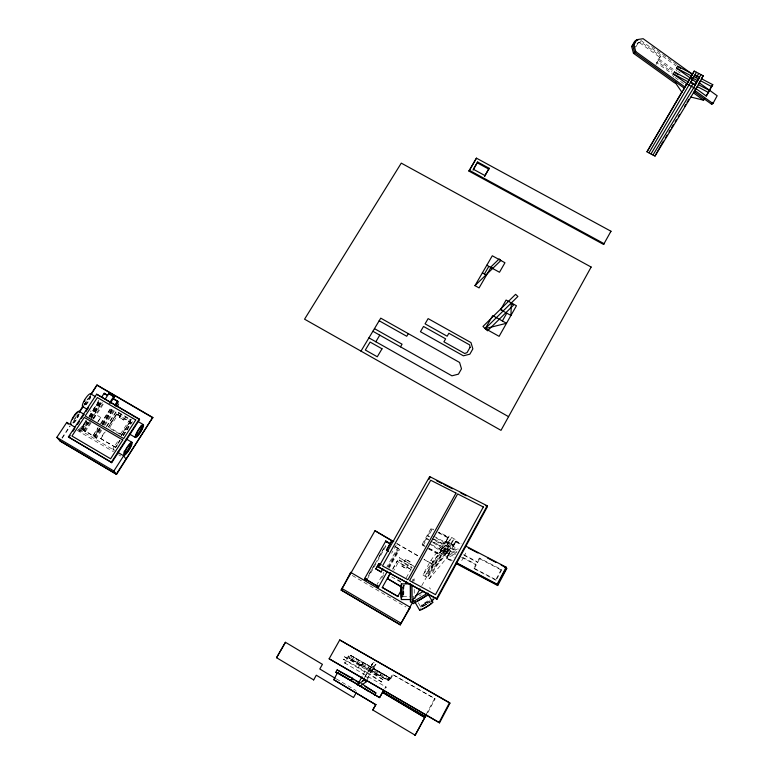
<?xml version="1.0" encoding="UTF-8"?>
<svg xmlns="http://www.w3.org/2000/svg" width="774" height="774" viewBox="0 0 774 774"><rect width="100%" height="100%" fill="white"/><g stroke="black" fill="none" stroke-linecap="round" stroke-linejoin="round"><path stroke-width="0.58" stroke-dasharray="3.87 2.9" d="M403.177 589.488L402.761 594.722L402.451 591.075M403.264 587.969L403.341 585.076M402.451 597.335L402.519 586.818M412.387 582.735L414.1 578.671L412.436 578.671L412.455 581.051M396.22 545.07L391.625 553.255M397.71 551.281L398.387 549.956L397.652 549.53L396.985 550.856L397.71 551.281L388.896 566.994M395.388 546.56L399.81 549.124L399.539 549.646L397.439 548.156L386.845 567.052M501.262 569.49L501.542 570.167L496.124 580.336L495.834 579.678L501.262 569.49L479.348 558.015L477.306 561.789L477.626 562.475L479.667 558.702L479.348 558.015M426.203 714.383L434.678 698.467L392.476 674.309L389.583 679.601L390.086 680.075L392.969 674.793L392.476 674.309M427.761 712.67L435.094 698.912L434.678 698.467M496.124 580.336L474.23 568.784L473.901 568.106L475.942 564.314L462.242 557.106M474.23 568.784L476.271 564.991L475.942 564.314M410.907 569.354L396.975 561.227L412.252 570.39M413.829 566.162L399.268 557.686L414.632 566.887M388.229 680.317L389.661 677.695L350.632 655.288L362.677 663.066L363.306 662.38L390.154 678.159L388.722 680.781L371.143 671.513L376.222 663.976L373.687 662.476L366.005 669.558L362.571 675.77M384.755 688.463L385.723 686.683L386.236 687.148L385.268 688.918M461.739 560.569L463.104 558.064M464.458 555.558L465.822 553.062M448.949 553.865L446.375 558.383L451.619 561.15M449.239 553.516L448.659 554.213L441.006 550.179L441.548 549.463L449.239 553.516L446.946 557.696L452.287 560.521M447.498 557.048L450.023 552.433L447.527 550.982L445.243 553.807L451.658 543.454L454.154 544.896L456.67 540.31L449.181 535.976L430.886 560.337L422.836 574.927L429.357 578.72L447.498 557.048L439.98 552.684L422.836 574.927M367.437 672.799L358.439 667.449L359.92 664.905L344.488 656.778L343.192 659.09L381.843 682.058L383.12 679.727L368.946 670.265L366.944 673.206M371.143 671.513L372.013 670.806L388.722 680.781L387.735 679.843L389.167 677.221M445.253 549.114L442.486 554.145L425.013 576.185L433.053 561.595L451.677 537.417L448.93 542.419L430.644 565.958L432.811 567.226L451.426 543.87L454.174 538.868L435.211 562.853L427.18 577.452L444.992 555.597L447.749 550.556L445.253 549.114L427.432 571.802L429.599 573.06L447.749 550.556M429.357 578.72L437.378 564.111L456.67 540.31M364.796 677.095L368.231 670.884L376.222 663.976M364.767 677.492L372.4 663.657M370.494 667.111L373.687 662.476M367.263 678.972L372.991 668.581M371.975 670.835L373.455 668.194L390.154 678.159L372.565 668.939M441.548 549.463L438.713 554.329L428.186 548.756M460.008 543.609L455.78 541.403L453.216 545.912L445.563 541.897L448.398 537.011L439.322 532.27M421.762 585.734L433.363 564.652L423.978 559.205M439.98 552.684L442.515 548.079L445.021 549.53L442.776 552.375L449.152 542.003L446.656 540.562L440.319 550.953L447.701 555.229L454.183 557.696M446.656 540.562L449.181 535.976M350.632 655.288L349.113 657.997L361.255 665.64L362.677 663.066M361.603 665.263L363.2 662.496M361.255 665.64L363.306 662.38M399.587 560.028L399.268 560.608L411.729 567.864L412.097 567.313L399.587 560.028L393.743 570.467M405.74 559.215L401.88 566.123L406.311 568.706L410.172 561.798L405.624 559.409L410.172 561.798M428.506 539.352L426.397 538.24L426.803 538.965L422.914 545.97L422.072 544.548L431.244 528.052L433.266 529.106M406.282 577.791L412.097 567.313M402.383 588.172L404.241 584.873M404.26 585.618L403.099 587.718M348.416 655.955L348.997 656.468L345.117 663.405L344.536 662.902L348.416 655.955L390.086 680.075M388.606 567.39L398.387 549.956M389.051 568.348L399.81 549.124M392.786 568.716L396.975 561.227M392.718 569.383L399.268 557.686M376.425 585.579L383.923 572.247M381.688 578.091L384.039 573.902M387.871 566.965L397.652 549.53M672.325 70.376L657.881 59.966L660.686 56.241L640.698 41.815L637.302 43.315L634.351 48.462M655.955 64.619L657.59 61.707L672.074 72.146M657.881 59.966L660.686 56.241M369.304 573.805L372.188 568.697M372.768 567.671L375.08 563.578M379.125 556.419L385.481 545.167M368.337 575.846L385.462 545.535M367.379 578.904L387.203 543.841M636.083 46.575L638.444 42.454M401.88 566.123L406.311 568.706M349.113 657.997L361.758 665.089M119.989 440.522L115.51 447.43L119.757 440.193M122.96 435.259L131.28 422.42L116.574 413.829L108.215 426.619M123.182 435.588L131.28 422.42M115.616 447.691L120.163 440.667M123.405 435.646L132.499 421.607M120.957 414.516L119.186 417.225L123.647 420.059L126.201 416.112M120.541 433.953L130.148 419.14L118.209 412.165L108.573 426.929L120.541 433.953L121.218 434.959L131.483 419.198M121.441 435.385L131.696 419.556M114.107 450.536L112.888 448.862L118.732 439.835M121.334 435.82L133.031 417.767M118.209 412.165L118.877 413.248L109.279 427.964L120.222 434.378M119.419 417.583L122.621 412.658M123.647 420.059L126.955 414.264M99.701 428.312L94.409 436.391L80.96 428.496L86.272 420.437M102.342 424.268L112.927 408.111M101.617 430.373L96.45 438.278L94.805 436.11L100.02 428.148M102.623 424.162L113.052 408.237M100.069 428.835L94.786 436.904L81.367 429.019L86.669 420.969M102.71 424.8L113.275 408.662M100.32 429.173L95.047 437.233L92.928 435.994L97.95 427.587M102.952 425.149L113.507 409.03M96.45 438.278L95.744 437.871L100.92 429.967M104.151 425.023L114.494 409.214M104.848 425.429L115.191 409.62M106.386 426.358L117.348 409.581M106.628 426.706L116.932 410.936M115.51 447.43L100.504 438.432L105.003 431.544M100.755 438.761L105.245 431.882M108.457 426.967L116.574 413.829M97.495 422.352L100.746 417.389L97.621 422.527M100.591 423.562L111.166 407.424M92.928 435.994L98.201 427.935M100.843 423.91L111.398 407.801M95.744 437.871L94.099 435.694L98.656 428.728M101.916 423.755L112.346 407.83M88.923 416.412L99.546 400.303M87.394 422.159L80.912 431.998L79.519 431.176L86.001 421.346M89.242 416.431L99.614 400.7M89.32 416.954L99.923 400.864M89.707 421.559L83.747 430.605L81.638 429.357L86.93 421.327M89.581 417.312L100.165 401.242M91.08 422.827L85.237 431.699L82.808 429.067L87.385 422.111M90.655 417.157L101.113 401.271M90.635 417.244L101.646 400.526M85.237 431.699L83.515 429.473L88.739 421.54M91.361 417.563L101.82 401.677M88.778 422.207L83.747 430.605M91.429 418.192L102.023 402.093M90.365 420.553L102.274 402.47M84.54 431.282L90.374 422.42M92.977 418.473L103.348 402.703M93.199 418.463L95.802 414.496L100.872 417.573M92.677 419.624L95.802 414.496M93.673 418.879L104.045 403.109M61.93 437.92L69.883 425.913M74.517 418.928L77.826 413.935M84.434 403.96L86.417 400.961M87.085 399.964L88.4 397.971M62.239 438.219L70.173 426.261M73.472 421.269L78.097 414.293M84.037 405.324L90.645 395.359M445.563 541.897L446.124 541.152L453.806 545.186L456.089 541.026L461.42 543.812M442.515 548.079L440.319 550.953L429.522 543.725M433.363 564.652L423.842 559.399M454.154 544.896L447.701 555.229L450.023 552.433M359.92 664.905L358.033 667.904L358.614 667.256L343.192 659.09M637.302 43.315L640.698 41.815M657.59 61.707L656.42 62.539L672.809 74.343M402.761 594.722L403.796 594.287L403.931 585.047M402.751 596.444L409.698 596.454M412.61 596.502L414.284 596.502M457.173 549.84L451.764 547.818L433.624 536.324M456.892 552.723L450.41 550.285L432.26 538.791M454.454 554.803L449.055 552.762L430.895 541.258M433.701 529.861L431.65 528.787L422.498 545.264L424.558 546.347M437.823 532.019L448.117 537.398M438.365 532.822L447.827 537.775M455.48 541.771L460.82 544.567M479.667 558.702L501.542 570.167M445.843 541.529L453.516 545.544M433.721 536.227L458.334 549.134M429.87 536.875L427.761 535.772L428.177 536.498L432.047 529.522L431.244 528.052M434.088 539.091L457.279 551.272M463.607 554.59L477.306 561.789M432.356 538.694L456.97 551.62M463.945 555.287L477.626 562.475M433.769 542.129L455.915 553.778M426.803 538.965L428.912 540.068M430.954 541.142L455.838 554.242M461.536 557.241L476.271 564.991M431.65 544.712L453.438 556.196M473.901 568.106L495.834 579.678M422.072 544.548L425.1 546.154M429.144 548.292L439.255 553.633M428.68 548.534L438.984 553.981M446.666 558.044L451.948 560.84M392.969 674.793L435.094 698.912M350.545 655.423L390.154 678.159M361.864 664.972L387.735 679.843M344.536 662.902L386.236 687.148M448.93 542.419L451.426 543.87M430.886 560.337L437.378 564.111M396.868 543.454L418.763 556.177M396.772 543.667L418.637 556.371M394.576 546.483L399.645 549.434M118.877 413.248L130.777 420.195L130.148 419.14M116.797 414.187L131.483 422.768M397.584 579.639L403.37 583.025M119.186 417.225L123.424 419.702M391.576 576.824L400.951 582.3M352.257 575.469L405.973 606.961M100.504 438.432L115.287 447.111M82.808 429.067L83.515 429.473M94.099 435.694L94.805 436.11M112.888 448.862L114.31 449.694M79.2 429.676L114.359 450.333M77.071 430.334L113.497 451.745M118.693 454.802L120.773 456.021M371.743 665.998L374.287 667.498M350.612 655.307L381.292 673.515L379.87 676.108L349.18 657.89M359.736 665.118L368.724 670.448M344.488 656.778L383.12 679.727M365.899 676.592L368.443 678.101M336.361 678.866L356.03 690.592M367.64 672.616L381.843 682.058M651.611 46.517L676.621 64.571M640.843 40.432L676.06 65.858M639.556 42.676L659.516 57.073M678.295 71.614L680.191 72.988M659.051 59.134L675.45 70.956M675.044 77.429L683.626 83.602M78.077 429.367L79.519 431.176M78.764 429.299L80.912 431.998M80.96 428.496L81.638 429.357M672.625 75.184L673.931 77.1M675.866 69.399L677.163 71.305M429.58 587.698L430.431 589.169M421.675 605.239L422.111 605.974M418.299 602.753L420.659 606.835M403.602 594.732L403.099 585.047M414.1 578.671L414.129 581.051M414.216 589.372L414.264 594.122M419.537 595.806A7.624 0.745 -31.1 0 1 421.143 594.771M430.596 601.495A5.931 0.619 -31.2 0 1 423.726 605.587A5.931 0.619 -31.2 0 1 423.175 604.939A5.931 0.619 -31.2 0 1 429.947 600.74M426.832 604.126A7.624 0.793 -31.2 0 1 425.149 605.084M423.601 605.907A7.624 0.793 -31.2 0 1 421.288 606.11A7.624 0.793 -31.2 0 1 429.193 600.914M430.16 600.75A5.931 0.61 -31.2 0 1 423.291 604.842A5.931 0.61 -31.2 0 1 422.739 604.204A5.931 0.61 -31.2 0 1 429.512 600.005M420.611 608.461A6.028 0.629 -31.2 0 1 420.863 608.122M423.436 606.158A6.028 0.629 -31.2 0 1 428.573 603.139M429.599 602.646A6.028 0.629 -31.2 0 1 430.363 602.356M403.244 585.744A7.759 0.484 89.9 0 1 403.051 595.438A7.759 0.484 89.9 0 1 402.422 593.503M85.885 420.505A7.643 1.877 -57.9 0 1 79.016 428.854M98.511 400.129A7.585 1.858 -58.1 0 1 94.37 407.966A7.585 1.858 -58.1 0 1 90.19 411.033M78.329 414.129A5.94 1.49 -57.8 0 1 72.679 422.662M90.016 395.853A5.902 1.48 -58 0 1 87.975 400.893A5.902 1.48 -58 0 1 84.308 405.112M90.839 395.649A7.585 1.906 -58 0 1 84.55 405.857M78.861 414.438A7.643 1.916 -57.8 0 1 72.94 423.378M79.132 413.751A5.94 1.49 -57.8 0 1 76.249 420.059A5.94 1.49 -57.8 0 1 72.456 423.126M90.587 395.746A5.902 1.48 -58 0 1 88.255 401.948A5.902 1.48 -58 0 1 84.105 405.528M84.076 404.222A5.902 1.48 -58 0 1 84.405 403.177"/><path stroke-width="1.16" d="M335.287 678.324L319.797 668.988L322.429 664.334L285.442 642.294L276.56 657.716L313.654 679.882M410.636 584.428L410.568 598.021M401.28 586.044L401.3 597.393M341.199 590.136L350.699 572.392L410.336 607.348L400.187 624.841L341.199 590.136L374.984 530.732L393.743 541.636M350.187 574.26L350.699 572.392M468.957 171.112L476.445 158.157L610.957 231.233L603.604 244.458L468.957 171.112L476.445 158.157M473.059 170.145L477.664 162.018L489.149 168.258L484.553 176.404L489.149 168.258M374.984 530.732L392.602 541.239M366.799 579.939L364.67 578.381L378.563 587.04L376.425 585.579M428.757 594.558L413.2 603.72L412.319 602.201L413.858 597.625M365.241 579.6L365.676 578.488M365.976 580.026L366.412 578.923M390.231 543.561L385.81 540.987L385.587 541.529L387.88 542.593M382.878 568.813L381.098 571.967L375.922 568.929L378.921 563.588L380.992 564.797M375.922 568.929L378.921 563.588M386.458 550.246L391.257 541.645L386.458 550.246L388.529 551.446M381.098 571.967L375.961 568.842M376.986 586.479L377.509 585.425M377.722 586.905L378.254 585.86M439.535 722.868L439.09 722.442L449.53 702.676L339.738 639.963L329.144 658.79L439.535 722.868L449.946 703.15L449.53 702.676M424.839 717.45L415.116 735.271L424.839 717.45L382.559 692.285L379.531 697.626L337.619 672.654L379.676 697.577L382.559 692.285M426.638 714.789L425.507 716.908L425.071 716.501L426.203 714.383M506.196 567.197L506.728 568.561L497.711 585.531L497.131 584.235L506.196 567.197L465.687 546.038M382.279 587.485L397.846 596.396L382.279 587.485L390.541 572.712M400.913 586.673L387.542 578.623L401.029 586.508M694.123 91.642L711.683 104.287L712.738 102.342M711.683 104.287L712.941 103.532L717.169 95.763L699.628 83.099M372.787 709.99L375.816 704.65L372.787 709.99L415.328 735.3M425.507 716.908L383.333 692.459L382.82 692.014L383.788 690.234M437 599.221L436.594 598.592L487.185 505.77L429.657 476.581L378.621 567.139L437 599.221L487.485 506.554L487.185 505.77M374.587 695.313L375.874 692.972L361.564 683.626M690.853 97.05L703.614 100.204L704.669 98.259M695.284 89.794L696.523 89.01L706.256 96.024L711.703 86.63L712.767 84.676L701.534 78.774M709.448 90.19L710.513 88.246M706.256 96.024L709.564 90.539L698.322 84.618M698.699 83.805L700.46 80.719L711.703 86.63M703.198 75.794L696.039 88.807L687.041 84.066L694.23 71.082L703.198 75.794L701.331 78.861M356.485 692.256L353.524 697.519L316.295 675.209L313.654 679.959M362.851 680.965L364.283 678.353M692.982 83.824L650.982 153.929M698.709 73.443L696.039 78.106M682.078 91.642L646.987 151.791L654.988 156.077L660.977 145.212M695.381 84.579L698.603 78.735M359.649 686.422L366.489 681.652L367.466 679.872M700.954 74.614L693.785 87.617L652.985 155.003M400.187 624.841L407.975 610.773M408.304 610.106L413.635 600.489M414.671 598.525L420.021 588.888M685.213 86.63L686.267 84.714M683.326 90.181L684.39 88.255M637.844 40.209L635.764 40.529L632.813 45.676L634.612 52.439L683.906 87.907L686.557 84.53M646.987 151.791L692.566 74.052L677.647 66.216L676.573 68.151L696.581 82.586M361.99 676.805L357.414 685.087L363.944 680.133L366.489 681.652M690.901 82.218L694.123 76.384M696.465 72.263L648.98 152.855M352.518 678.237L351.057 680.752L335.839 672.238L337.145 669.907L352.518 678.237L352.006 678.759L353.989 679.94M397.739 596.541L401.338 590.107M405.431 583.519L406.592 581.419M687.641 84.289L673.312 73.965L674.406 72.03L689.334 79.886M378.563 587.04L387.397 571.28M387.455 578.797L390.473 573.389M375.68 704.688L333.71 679.649L337.677 672.558M428.873 479.522L430.054 477.413L429.657 476.581M364.506 578.807L385.81 540.987M502.365 320.958L506.796 313.16M333.71 679.649L375.816 704.65M675.954 82.189L674.754 82.973L633.471 53.29L631.681 46.537L634.632 41.39L636.905 39.658L643.136 38.7L692.285 74.188M631.681 46.537L633.945 44.815L636.905 39.658M490.89 267.514L479.077 287.909L474.975 285.635L492.293 255.778L504.958 262.754L499.482 272.255L486.798 265.25M484.427 274.006L488.839 266.382M400.497 346.829L402.064 344.188L374.461 328.64M408.295 333.633L406.737 336.264L379.183 320.775M685.116 86.504L686.528 84.405M691.801 75.194L694.23 71.082M693.804 76.926L695.033 74.855L699.522 77.207L698.293 79.248M477.664 162.018L473.33 169.254L484.834 175.514M375.835 341.76L379.773 335.152M360.984 351.115L380.75 318.153L459.592 362.464L461.488 368.811L458.431 374.161L451.939 375.825L372.884 331.272M695.207 84.347L696.445 82.305M661.528 144.225L663.386 141.158M665.253 138.101L667.12 135.034M668.988 131.967L670.236 129.926M671.474 127.884L673.341 124.817M675.209 121.76L676.447 119.718M678.314 116.651L679.562 114.61M684.535 106.435L685.783 104.393M687.022 102.352L688.889 99.285M654.988 156.077L697.248 86.572L708.491 92.503M610.463 232.036L610.957 231.233M603.604 244.458L604.088 243.684L469.208 170.222M711.074 87.356L712.767 84.676M91.051 393.976L97.002 384.997L152.739 417.467L116.323 474.104L59.966 440.88M75.068 427.238L66.787 422.381L56.831 437.378L60.266 441.209L116.545 474.394L152.739 417.467M116.545 474.394L113.875 470.998L123.666 455.799L117.464 452.151M111.717 462.697L111.359 462.223L139.252 419.063L96.653 394.208L68.402 436.933L111.717 462.697L139.562 419.595L139.252 419.063M114.91 405.083L117.551 401.038L113.333 398.581M115.249 405.634L117.89 401.6L116.487 400.777M115.481 406.002L118.122 401.977L117.551 401.038M117.135 406.65L118.422 404.676L117.445 403.07M109.347 403.177L113.788 396.414L108.853 393.54L105.051 399.326M110.372 403.08L114.252 397.178L113.788 396.414M101.539 397.275L104.2 393.25L107.567 395.214M68.828 437.436L70.144 435.452M72.766 431.486L74.73 428.515M77.352 424.539L79.325 421.569M81.289 418.589L83.911 414.622M85.885 411.642L88.507 407.675M79.141 411.942L83.108 405.953M79.412 412.3L83.379 406.321M91.303 394.363L97.002 384.997M409.069 608.78L410.336 607.348M474.975 285.635L500.865 260.499L499.172 258.922L490.948 266.895L492.641 268.481M633.471 53.29L635.754 51.597L633.945 44.815M698.487 83.96L699.735 83.176M695.052 91.835L693.407 92.861L703.614 100.204M415.474 596.009L423.533 591.259M412.319 602.201L427.877 593.039M401.367 583.886L409.581 583.896M401.387 599.531L410.791 599.55M436.439 480.654L441.751 483.353M443.879 484.427L452.393 488.752M460.898 493.067L466.219 495.766M485.366 505.48L487.485 506.554M468.454 548.021L477.955 552.984M487.456 557.948L495.902 562.359M501.184 565.126L506.467 567.884L497.421 584.883L456.186 563.075M504.6 567.439L506.728 568.561M693.881 76.249L698.854 78.871M676.573 68.151L691.492 75.997M690.814 77.148L697.78 80.806M690.66 82.083L695.633 84.705M690.727 82.644L695.226 85.014M673.312 73.965L688.26 81.841M456.563 562.785L497.131 584.235M455.809 563.366L497.711 585.531M378.621 567.139L436.594 598.592M477.394 162.917L488.868 169.148M482.376 272.864L486.478 275.138M368.927 337.861L508.557 416.664M449.946 703.15L339.738 639.963M329.144 658.79L439.09 722.442M382.82 692.014L425.071 716.501M385.675 541.316L389.796 543.706M97.243 385.384L152.923 417.815M114.252 397.178L108.853 393.54M104.558 393.831L106.667 395.05M113.759 399.191L115.79 400.371M139.562 419.595L96.653 394.208M90.81 393.947L95.618 396.752M138.633 421.859L143.48 424.694A7.614 1.587 -58.5 0 1 138.091 435.588A7.614 1.587 -58.5 0 1 136.553 432.869A7.614 1.587 -58.5 0 1 143.48 424.694M378.883 563.685L380.953 564.894M82.479 406.524L87.298 409.349M129.452 434.011L135.276 437.426M79.219 411.439L84.047 414.264M126.239 438.984L132.073 442.399A7.672 1.596 -58.3 0 1 126.684 453.312A7.672 1.596 -58.3 0 1 125.04 450.749A7.672 1.596 -58.3 0 1 132.073 442.399M364.573 578.633L378.65 586.886M341.634 588.308L401.454 623.486M341.237 589.981L400.303 624.724M68.402 436.933L111.359 462.223M56.831 437.378L113.875 470.998M382.414 692.353L424.607 717.45M352.363 678.401L359.378 682.571M337.145 669.907L350.022 677.579M355.982 681.13L357.965 682.31M364.922 686.451L375.874 692.972M335.839 672.238L337.822 673.419M360.258 685.996L368.859 691.588M635.754 51.597L685.125 87.123M677.647 66.216L680.51 68.276M674.406 72.03L678.217 74.778M694.375 90.161L712.941 103.532M500.768 308.932L503.052 311.09M66.787 422.381L68.286 424.22M123.666 455.799L125.978 459.079M675.47 82.847L682.02 92.387M104.2 393.25L104.8 394.208M432.83 602.278L428.032 593.987A7.74 0.764 -31.2 0 1 427.712 594.403M415.386 602.83L419.576 610.086M276.56 657.716L285.442 642.294M411.971 584.892L412.145 602.095L410.423 602.095L410.239 583.751M425.835 595.912A7.74 0.764 -31.2 0 1 417.747 600.827M415.464 601.843A7.74 0.764 -31.2 0 1 414.903 601.949M432.995 599.105A7.624 0.793 -31.2 0 1 431.573 601.059M432.018 600.324A5.931 0.619 -31.2 0 1 431.457 600.837M431.118 603.478A6.028 0.639 -31.2 0 1 423.368 608.499M422.343 608.983A6.028 0.639 -31.2 0 1 421.588 609.273M432.105 602.23A7.75 0.822 -31.2 0 1 426.706 606.835A7.75 0.822 -31.2 0 1 419.905 609.641M401.638 598.95A7.885 0.503 90 0 1 400.932 591.762A7.885 0.503 90 0 1 401.629 584.409M130.535 443.879A5.969 1.248 -58.3 0 1 127.991 449.53A5.969 1.248 -58.3 0 1 124.324 453.525M124.053 452.18A5.969 1.248 -58.3 0 1 124.411 451.145M141.091 425.748A5.921 1.238 -58.5 0 1 140.549 429.851A5.921 1.238 -58.5 0 1 135.779 435.733M71.285 424.316A7.643 1.916 -57.8 0 1 73.762 416.17A7.643 1.916 -57.8 0 1 79.393 412.078M72.543 419.16A5.94 1.49 -57.8 0 1 74.052 416.518M74.933 415.28A5.94 1.49 -57.8 0 1 76.655 413.384M77.371 412.871A5.94 1.49 -57.8 0 1 77.932 412.677M84.231 401.542A5.902 1.48 -58 0 1 84.917 400.216M82.934 406.737A7.585 1.906 -58 0 1 85.459 398.542A7.585 1.906 -58 0 1 90.974 394.605M511.333 302.924L510.937 315.463L500.584 309.716L506.109 300.031L516.432 305.749L499.114 336.342L485.259 328.621L492.709 315.579L506.515 323.271L485.259 328.621L517.883 296.471L515.6 294.333L482.976 326.454L487.552 330.788L513.607 305.072L511.333 302.924M483.334 506.97L435.481 594.635L409.601 580.616L457.637 493.918L483.334 506.97M591.143 267.049L501.001 430.354L304.559 319.188L401.271 163.13L591.143 267.049M456.002 493.077L407.946 579.726L382.491 565.939L430.721 480.238L456.002 493.077M470.089 347.323L467.061 352.615L464.729 353.495L443.908 341.818L445.631 338.848L423.523 326.464L420.446 331.707L463.394 355.817L469.847 354.173L472.866 348.881L470.969 342.592L428.128 318.617L425.061 323.842L447.159 336.216L448.872 333.265L469.644 344.894L470.089 347.323M382.027 348.793L377.277 356.775L365.338 350.022L370.107 342.069L382.027 348.793M122.776 439.99L110.614 458.779L71.963 436.033L84.26 417.409L122.776 439.99M135.731 419.943L123.705 438.548L85.208 415.986L97.379 397.555L135.731 419.943M126.965 452.306A5.969 1.238 -58.3 0 0 131.154 443.831A5.969 1.238 -58.3 0 0 125.678 450.323A5.969 1.238 -58.3 0 0 126.965 452.306M138.382 434.582A5.921 1.229 -58.5 0 0 142.571 426.106A5.921 1.229 -58.5 0 0 137.182 432.473A5.921 1.229 -58.5 0 0 138.382 434.582"/></g></svg>
